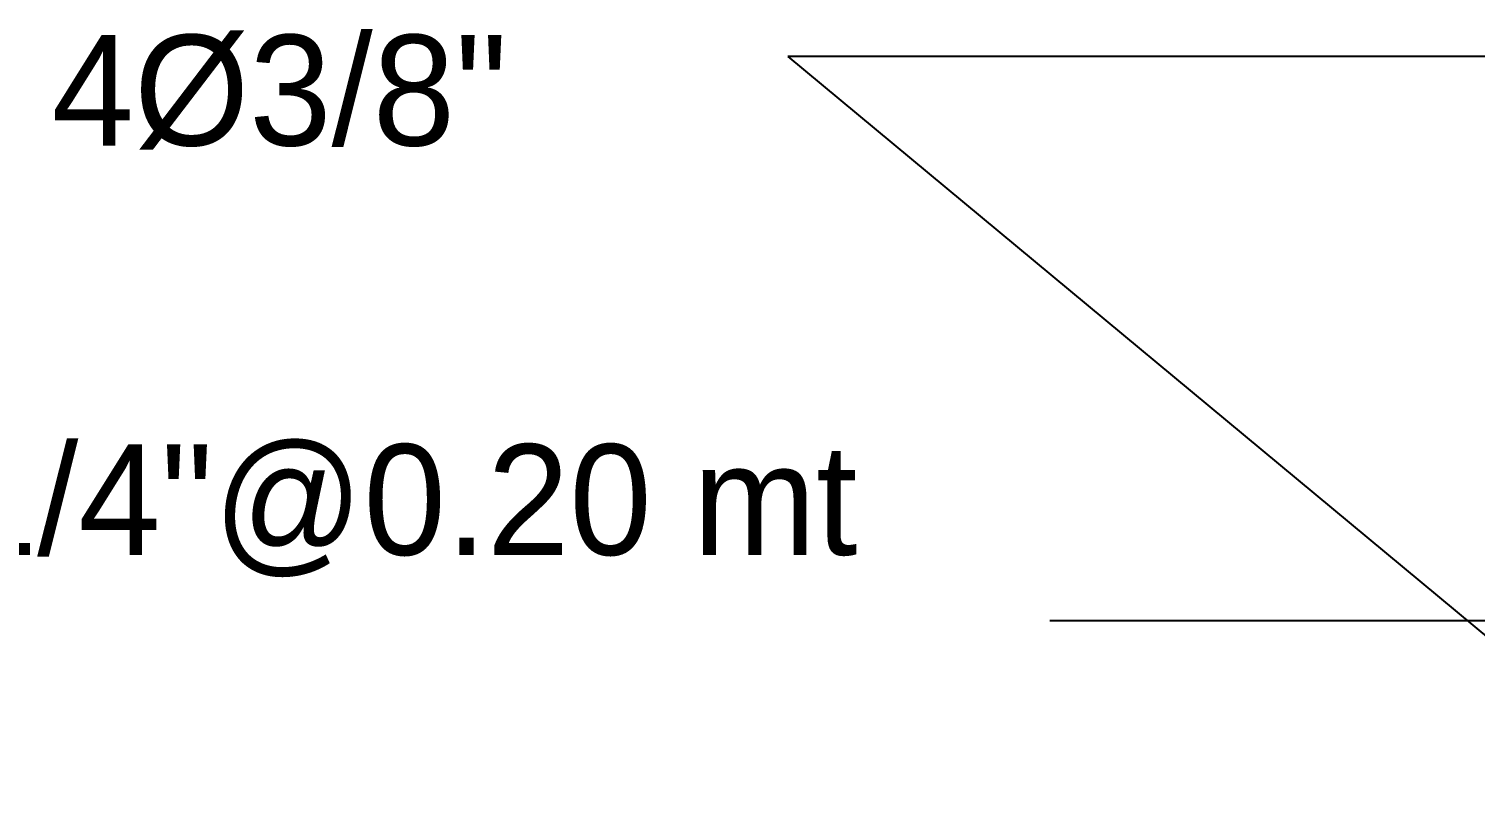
# Model space of a CAD drawing. Extents: x -52 to 126, y -84 to 6.
# Drawn here: x -15.642 to -14.336, y -10.961 to -10.268 of the extents above; entities that cross this region are included whole.
import ezdxf

# ---------------------------------------------------------------- set-up
doc = ezdxf.new("R2010")
doc.units = 0
doc.header["$MEASUREMENT"] = 0
doc.layers.add('FLECHAS', color=8, linetype='CONTINUOUS')
doc.layers.add('TEXTOS', color=3, linetype='CONTINUOUS')

msp = doc.modelspace()

# ---------------------------------------------------------------- linework, layer by layer
at = {"layer": 'FLECHAS'}
for p, q in [((-14.1518, -10.2929), (-14.9565, -10.2929)), ((-14.9565, -10.2929), (-14.1518, -10.9611)), ((-14.7199, -10.8023), (-13.1607, -10.8023))]:
    msp.add_line(p, q, dxfattribs=at)

# ---------------------------------------------------------------- texts
at = {"layer": 'TEXTOS'}
for s, p in [('4%%c3/8"', (-15.6212, -10.3733)), ('Est. %%c1/4"@0.20 mt', (-16.0802, -10.7432))]:
    msp.add_text(s, height=0.1, dxfattribs=at).set_placement(p)

doc.saveas('drawing.dxf')
